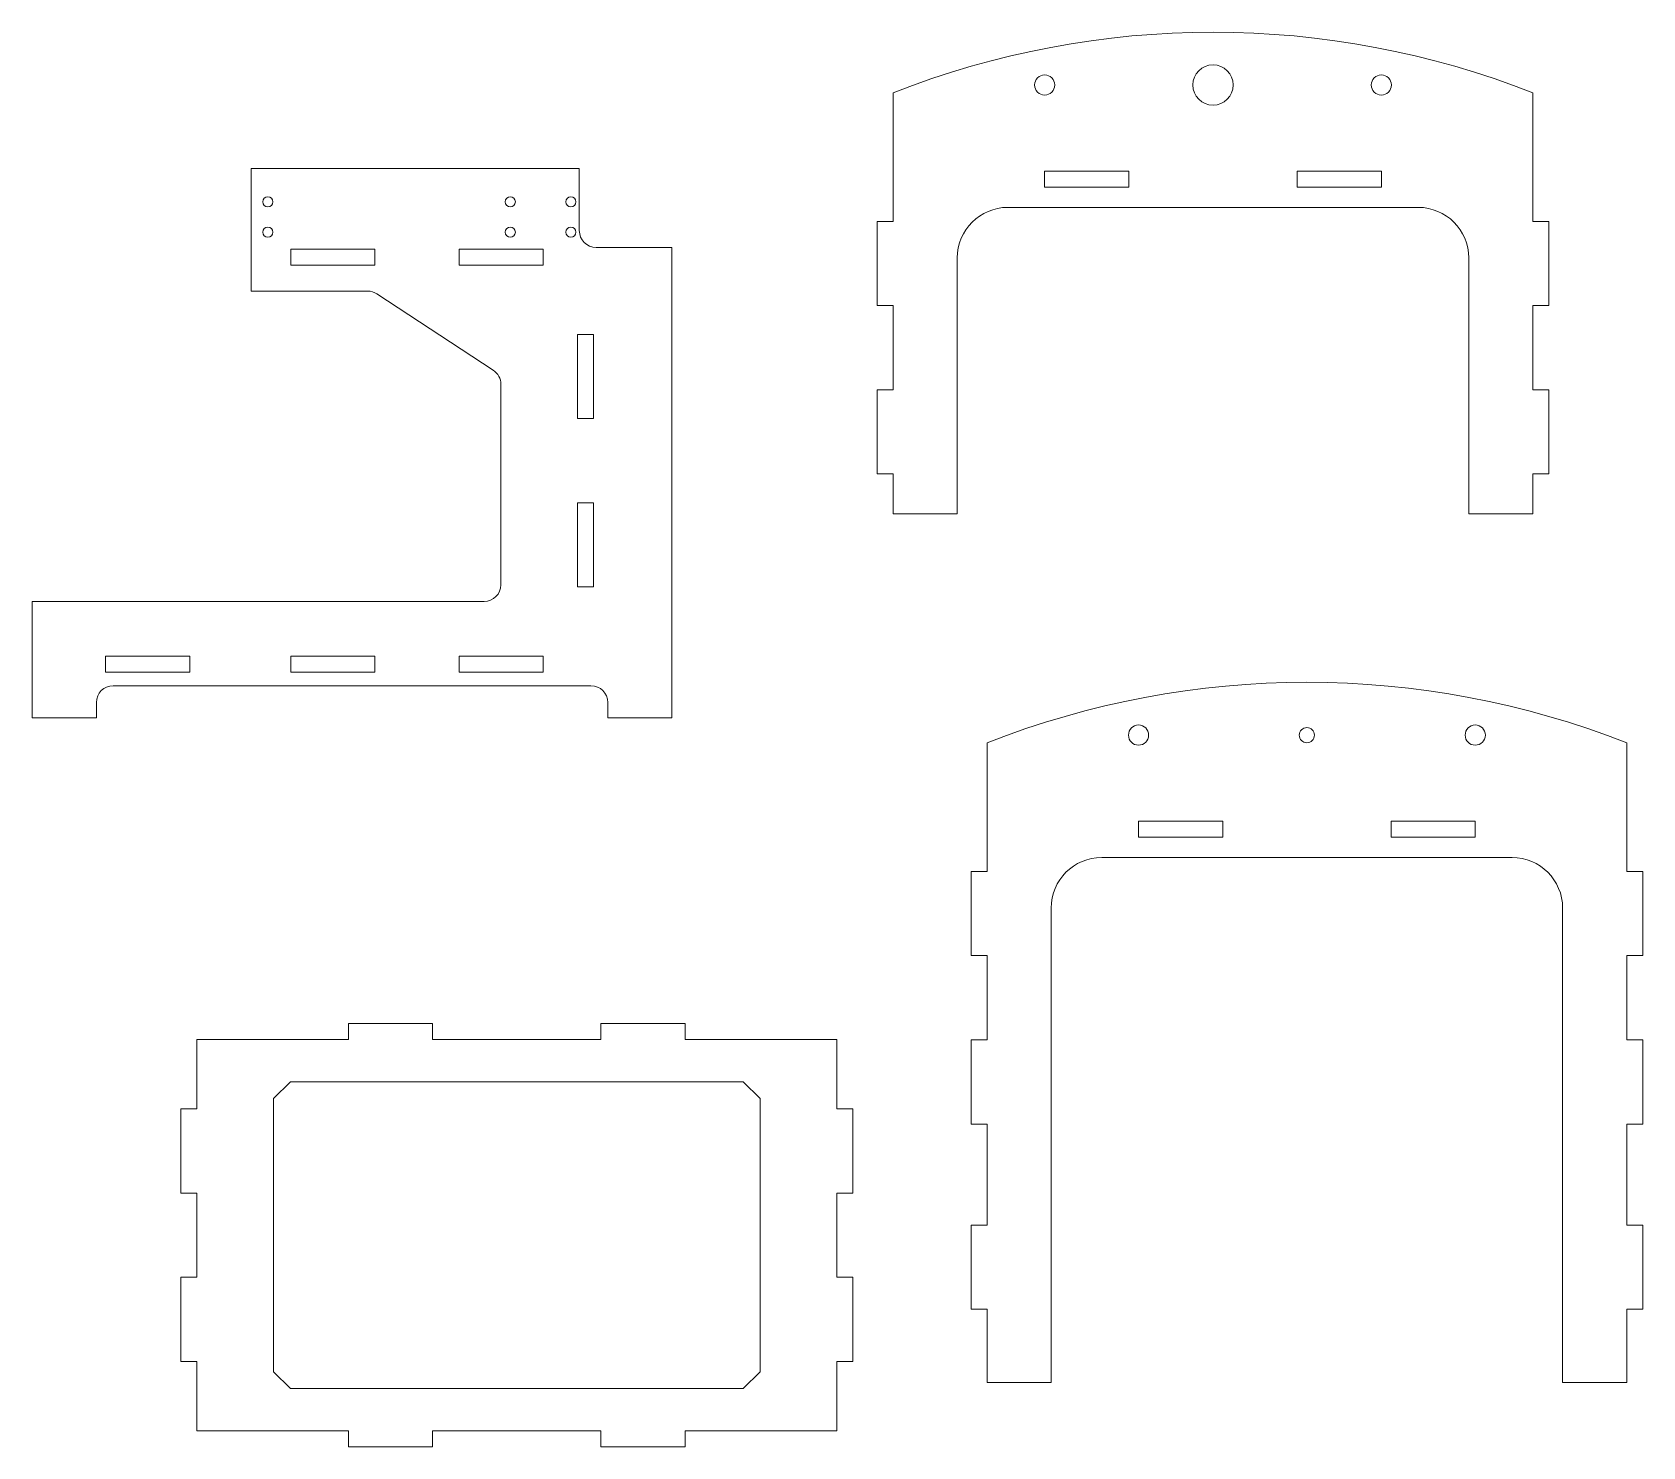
# Model space of a CAD drawing. Header units: millimetres. Extents: x 172 to 1128, y 326 to 1167.
import ezdxf

# ---------------------------------------------------------------- set-up
doc = ezdxf.new("R2010")
doc.units = ezdxf.units.MM

msp = doc.modelspace()

# ---------------------------------------------------------------- linework, layer by layer
at = {"color": 7, "linetype": 'Continuous', "lineweight": 15}
for p, q in [((683.09, 1054.18), (683.09, 1130.57)), ((1063.09, 1130.57), (1063.09, 1054.18)), ((301.67, 1085.55), (496.67, 1085.55)), ((301.67, 1012.75), (301.67, 1085.55)), ((496.67, 1085.55), (496.67, 1048.75)), ((823.09, 1083.99), (773.09, 1083.99)), ((773.09, 1083.99), (773.09, 1074.47)), ((823.09, 1074.47), (823.09, 1083.99)), ((973.09, 1083.99), (923.09, 1083.99)), ((923.09, 1083.99), (923.09, 1074.47)), ((973.09, 1074.47), (973.09, 1083.99)), ((773.09, 1074.47), (823.09, 1074.47)), ((923.09, 1074.47), (973.09, 1074.47)), ((994.99, 1062.47), (751.19, 1062.47)), ((673.57, 1054.18), (683.09, 1054.18)), ((673.57, 1004.18), (673.57, 1054.18)), ((1063.09, 1054.18), (1072.62, 1054.18)), ((1072.62, 1054.18), (1072.62, 1004.18)), ((375.28, 1037.75), (325.28, 1037.75)), ((325.28, 1037.75), (325.28, 1028.22)), ((375.28, 1028.22), (375.28, 1037.75)), ((475.28, 1037.75), (425.28, 1037.75)), ((425.28, 1037.75), (425.28, 1028.22)), ((475.28, 1028.22), (475.28, 1037.75)), ((506.67, 1038.75), (551.67, 1038.75)), ((551.67, 1038.75), (551.67, 759.35)), ((325.28, 1028.22), (375.28, 1028.22)), ((425.28, 1028.22), (475.28, 1028.22)), ((721.19, 1032.47), (721.19, 880.57)), ((1024.99, 880.57), (1024.99, 1032.47)), ((370.88, 1012.75), (301.67, 1012.75)), ((445.55, 965.71), (376.37, 1011.11)), ((683.09, 1004.18), (673.57, 1004.18)), ((683.09, 954.18), (683.09, 1004.18)), ((1063.09, 1004.18), (1063.09, 954.18)), ((1072.62, 1004.18), (1063.09, 1004.18)), ((505.09, 987.07), (495.57, 987.07)), ((495.57, 987.07), (495.57, 937.07)), ((505.09, 937.07), (505.09, 987.07)), ((450.07, 838.4), (450.07, 957.35)), ((673.57, 954.18), (683.09, 954.18)), ((673.57, 904.18), (673.57, 954.18)), ((1063.09, 954.18), (1072.62, 954.18)), ((1072.62, 954.18), (1072.62, 904.18)), ((495.57, 937.07), (505.09, 937.07)), ((683.09, 904.18), (673.57, 904.18)), ((683.09, 880.57), (683.09, 904.18)), ((1063.09, 904.18), (1063.09, 880.57)), ((1072.62, 904.18), (1063.09, 904.18)), ((505.09, 887.07), (495.57, 887.07)), ((495.57, 887.07), (495.57, 837.07)), ((505.09, 837.07), (505.09, 887.07)), ((721.19, 880.57), (683.09, 880.57)), ((1063.09, 880.57), (1024.99, 880.57)), ((495.57, 837.07), (505.09, 837.07)), ((171.67, 828.4), (440.07, 828.4)), ((171.67, 759.35), (171.67, 828.4)), ((265.28, 795.92), (215.28, 795.92)), ((215.28, 795.92), (215.28, 786.4)), ((265.28, 786.4), (265.28, 795.92)), ((375.28, 795.92), (325.28, 795.92)), ((325.28, 795.92), (325.28, 786.4)), ((375.28, 786.4), (375.28, 795.92)), ((475.28, 795.92), (425.28, 795.92)), ((425.28, 795.92), (425.28, 786.4)), ((475.28, 786.4), (475.28, 795.92)), ((215.28, 786.4), (265.28, 786.4)), ((325.28, 786.4), (375.28, 786.4)), ((425.28, 786.4), (475.28, 786.4)), ((503.57, 778.4), (219.77, 778.4)), ((209.77, 768.4), (209.77, 759.35)), ((513.57, 759.35), (513.57, 768.4)), ((209.77, 759.35), (171.67, 759.35)), ((551.67, 759.35), (513.57, 759.35)), ((738.87, 744.46), (738.87, 668.08)), ((1118.87, 668.08), (1118.87, 744.46)), ((878.87, 697.88), (828.87, 697.88)), ((828.87, 697.88), (828.87, 688.36)), ((878.87, 688.36), (878.87, 697.88)), ((978.87, 697.88), (978.87, 688.36)), ((1028.87, 697.88), (978.87, 697.88)), ((1028.87, 688.36), (1028.87, 697.88)), ((828.87, 688.36), (878.87, 688.36)), ((978.87, 688.36), (1028.87, 688.36)), ((806.97, 676.36), (1050.77, 676.36)), ((729.34, 668.08), (729.34, 618.08)), ((738.87, 668.08), (729.34, 668.08)), ((1128.39, 668.08), (1118.87, 668.08)), ((1128.39, 618.08), (1128.39, 668.08)), ((776.97, 364.46), (776.97, 646.36)), ((1080.77, 646.36), (1080.77, 364.46)), ((729.34, 618.08), (738.87, 618.08)), ((738.87, 618.08), (738.87, 568.08)), ((1118.87, 618.08), (1128.39, 618.08)), ((1118.87, 568.08), (1118.87, 618.08)), ((359.54, 577.72), (359.54, 568.2)), ((409.54, 577.72), (359.54, 577.72)), ((409.54, 568.2), (409.54, 577.72)), ((509.54, 577.72), (509.54, 568.2)), ((559.54, 577.72), (509.54, 577.72)), ((559.54, 568.2), (559.54, 577.72)), ((269.54, 568.2), (269.54, 527.05)), ((359.54, 568.2), (269.54, 568.2)), ((509.54, 568.2), (409.54, 568.2)), ((649.54, 568.2), (559.54, 568.2)), ((649.54, 527.05), (649.54, 568.2)), ((729.34, 568.08), (729.34, 518.08)), ((738.87, 568.08), (729.34, 568.08)), ((1128.39, 568.08), (1118.87, 568.08)), ((1128.39, 518.08), (1128.39, 568.08)), ((315.04, 533.2), (325.04, 543.2)), ((594.04, 543.2), (325.04, 543.2)), ((594.04, 543.2), (604.04, 533.2)), ((260.01, 527.05), (260.01, 477.05)), ((269.54, 527.05), (260.01, 527.05)), ((315.04, 533.2), (315.04, 370.9)), ((604.04, 370.9), (604.04, 533.2)), ((659.06, 527.05), (649.54, 527.05)), ((659.06, 477.05), (659.06, 527.05)), ((729.34, 518.08), (738.87, 518.08)), ((738.87, 518.08), (738.87, 458.08)), ((1118.87, 518.08), (1128.39, 518.08)), ((1118.87, 458.08), (1118.87, 518.08)), ((260.01, 477.05), (269.54, 477.05)), ((269.54, 477.05), (269.54, 427.05)), ((649.54, 477.05), (659.06, 477.05)), ((649.54, 427.05), (649.54, 477.05)), ((729.34, 458.08), (729.34, 408.08)), ((738.87, 458.08), (729.34, 458.08)), ((1128.39, 458.08), (1118.87, 458.08)), ((1128.39, 408.08), (1128.39, 458.08)), ((260.01, 427.05), (260.01, 377.05)), ((269.54, 427.05), (260.01, 427.05)), ((659.06, 427.05), (649.54, 427.05)), ((659.06, 377.05), (659.06, 427.05)), ((729.34, 408.08), (738.87, 408.08)), ((738.87, 408.08), (738.87, 364.46)), ((1118.87, 408.08), (1128.39, 408.08)), ((1118.87, 364.46), (1118.87, 408.08)), ((260.01, 377.05), (269.54, 377.05)), ((269.54, 377.05), (269.54, 335.9)), ((649.54, 377.05), (659.06, 377.05)), ((649.54, 335.9), (649.54, 377.05)), ((325.04, 360.9), (315.04, 370.9)), ((604.04, 370.9), (594.04, 360.9)), ((738.87, 364.46), (776.97, 364.46)), ((1080.77, 364.46), (1118.87, 364.46)), ((325.04, 360.9), (594.04, 360.9)), ((269.54, 335.9), (359.54, 335.9)), ((359.54, 335.9), (359.54, 326.37)), ((409.54, 335.9), (509.54, 335.9)), ((409.54, 326.37), (409.54, 335.9)), ((509.54, 335.9), (509.54, 326.37)), ((559.54, 335.9), (649.54, 335.9)), ((559.54, 326.37), (559.54, 335.9)), ((359.54, 326.37), (409.54, 326.37)), ((509.54, 326.37), (559.54, 326.37))]:
    msp.add_line(p, q, dxfattribs=at)
for centre, radius in [((773.09, 1135.17), 6), ((873.09, 1135.17), 12), ((973.09, 1135.17), 6), ((311.67, 1065.75), 3), ((455.67, 1065.75), 3), ((491.67, 1065.75), 3), ((311.67, 1047.75), 3), ((455.67, 1047.75), 3), ((491.67, 1047.75), 3), ((828.87, 749.06), 6), ((928.87, 749.06), 4.5), ((1028.87, 749.06), 6)]:
    msp.add_circle(centre, radius, dxfattribs=at)
for centre, radius, start, end in [((873.09, 646.46), 520.06, 68.57139, 111.42861), ((751.19, 1032.47), 30, 90, 180), ((994.99, 1032.47), 30, 0, 90), ((506.67, 1048.75), 10, 180, 270), ((370.88, 1002.75), 10, 56.7284, 90), ((440.07, 957.35), 10, 0, 56.7284), ((440.07, 838.4), 10, 270, 0), ((219.77, 768.4), 10, 90, 180), ((503.57, 768.4), 10, 0, 90), ((928.87, 260.35), 520.06, 68.57139, 111.42861), ((806.97, 646.36), 30, 90, 180), ((1050.77, 646.36), 30, 0, 90)]:
    msp.add_arc(centre, radius, start, end, dxfattribs=at)

doc.saveas('drawing.dxf')
